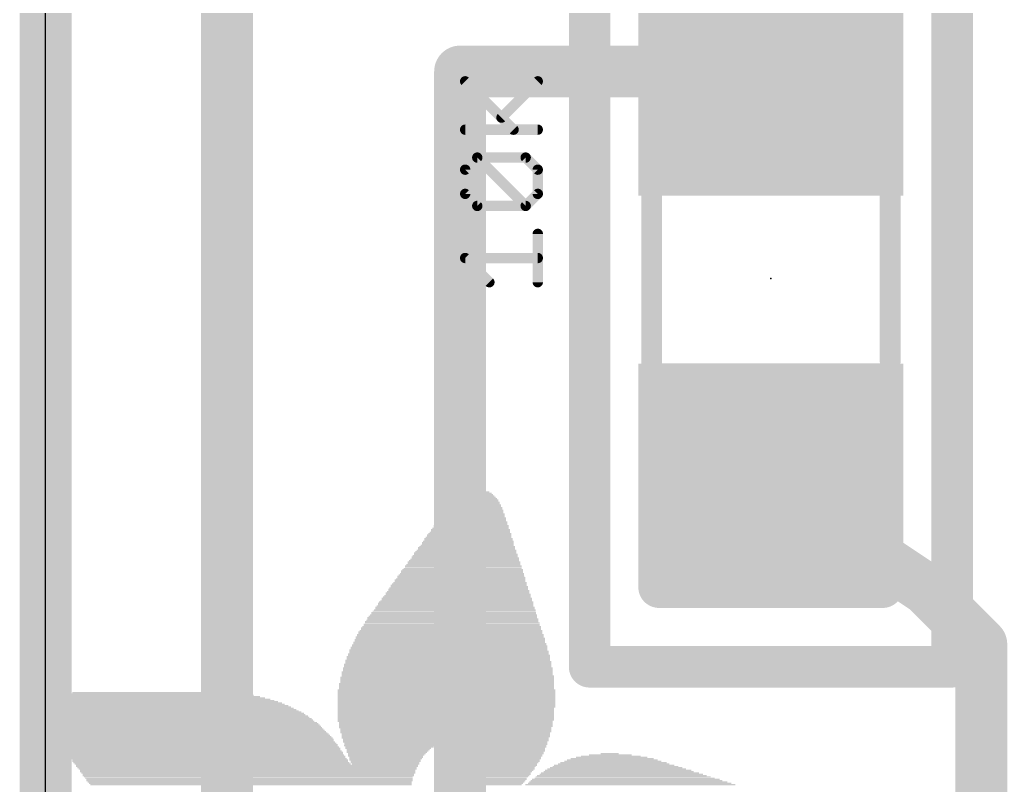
# Model space of a CAD drawing. Extents: x -0.1 to 23, y -0.1 to 20.4.
# Drawn here: x -0.127 to 4.715, y 7.42 to 11.176 of the extents above; entities that cross this region are included whole.
import ezdxf

# ---------------------------------------------------------------- set-up
doc = ezdxf.new("R2010")
doc.units = 0
for name, color, linetype in [('1', 12, 'CONTINUOUS'), ('16', 132, 'CONTINUOUS'), ('20', 53, 'CONTINUOUS'), ('21', 40, 'CONTINUOUS'), ('23', 53, 'CONTINUOUS'), ('27', 253, 'CONTINUOUS'), ('51', 253, 'CONTINUOUS')]:
    doc.layers.add(name, color=color, linetype=linetype)

# ---------------------------------------------------------------- blocks, each defined once
blk = doc.blocks.new('RECT')
blk.add_solid([(-0.5, -0.5), (0.5, -0.5), (-0.5, 0.5), (0.5, 0.5)])
blk = doc.blocks.new('RECT192000X208000R17')
at = {"const_width": 0.102}
blk.add_lwpolyline([(0.549, -0.548), (0.549, 0.548, 0.4142), (0.498, 0.599), (-0.498, 0.599, 0.4142), (-0.549, 0.548), (-0.549, -0.548, 0.4142), (-0.498, -0.599), (0.498, -0.599, 0.4142)], format="xyb", close=True, dxfattribs=at)
blk.add_solid([(-0.5234, -0.5734), (0.5234, -0.5734), (-0.5234, 0.5734), (0.5234, 0.5734)])

msp = doc.modelspace()

# ---------------------------------------------------------------- linework, layer by layer
at = {"layer": '1', "const_width": 0.254}
for points in [[(3.556, 12.7), (3.556, 10.922)], [(0.889, 11.938), (0.889, 7.239)], [(3.556, 10.922), (2.032, 10.922)], [(2.032, 10.922), (2.032, 6.985)], [(4.318, 8.382), (3.556, 8.89)], [(4.588, 8.112), (4.318, 8.382)], [(4.588, 6.858), (4.588, 8.112)]]:
    msp.add_lwpolyline(points, dxfattribs=at)
at = {"layer": '1', "const_width": 0.127}
for points in [[(2.032, 10.9855, 1), (2.032, 10.8585)], [(2.0955, 10.922, 1), (1.9685, 10.922)], [(3.556, 10.8585, 1), (3.556, 10.9855)], [(3.4925, 10.922, 1), (3.6195, 10.922)], [(3.5912, 8.9428, 1), (3.5208, 8.8372)], [(4.3629, 8.4269, 1), (4.2731, 8.3371)], [(4.2828, 8.3292, 1), (4.3532, 8.4348)], [(4.6515, 8.112, 1), (4.5245, 8.112)], [(4.5431, 8.0671, 1), (4.6329, 8.1569)]]:
    msp.add_lwpolyline(points, format="xyb", dxfattribs=at)
at = {"layer": '16', "const_width": 0.254}
msp.add_lwpolyline([(0, 0), (0, 20.32)], dxfattribs=at)
at = {"layer": '20'}
msp.add_line((0, 2.54), (0, 17.78), dxfattribs=at)
at = {"layer": '21', "const_width": 0.2032}
for points in [[(2.667, 8.001), (2.667, 11.811)], [(4.445, 11.811), (4.445, 8.001)], [(4.445, 8.001), (2.667, 8.001)]]:
    msp.add_lwpolyline(points, dxfattribs=at)
at = {"layer": '21', "const_width": 0.1016}
for points in [[(2.667, 8.0518, 1), (2.667, 7.9502)], [(4.445, 7.9502, 1), (4.445, 8.0518)], [(2.6162, 8.001, 1), (2.7178, 8.001)], [(4.3942, 8.001, 1), (4.4958, 8.001)]]:
    msp.add_lwpolyline(points, format="xyb", dxfattribs=at)
at = {"layer": '23'}
msp.add_point((3.556, 9.906), dxfattribs=at)
at = {"layer": '27', "const_width": 0.0508}
for points in [[(2.2944, 10.6366), (2.0571, 10.8739)], [(2.2351, 10.6959), (2.413, 10.8739)], [(2.0571, 10.6366), (2.413, 10.6366)], [(2.0571, 10.4403), (2.1164, 10.4997)], [(2.1164, 10.4997), (2.3537, 10.4997)], [(2.3537, 10.2624), (2.1164, 10.4997)], [(2.3537, 10.4997), (2.413, 10.4403)], [(2.0571, 10.3217), (2.0571, 10.4403)], [(2.413, 10.4403), (2.413, 10.3217)], [(2.1164, 10.2624), (2.0571, 10.3217)], [(2.413, 10.3217), (2.3537, 10.2624)], [(2.3537, 10.2624), (2.1164, 10.2624)], [(2.413, 9.8882), (2.413, 10.1254)], [(2.1757, 9.8882), (2.0571, 10.0068)], [(2.0571, 10.0068), (2.413, 10.0068)]]:
    msp.add_lwpolyline(points, dxfattribs=at)
at = {"layer": '27', "const_width": 0.0254}
for points in [[(2.0661, 10.8828, 1), (2.0481, 10.8649)], [(2.422, 10.8649, 1), (2.404, 10.8828)], [(2.2261, 10.7049, 1), (2.244, 10.6869)], [(2.0571, 10.6493, 1), (2.0571, 10.6239)], [(2.2854, 10.6276, 1), (2.3033, 10.6456)], [(2.413, 10.6239, 1), (2.413, 10.6493)], [(2.1164, 10.5124, 1), (2.1164, 10.487)], [(2.1254, 10.5086, 1), (2.1074, 10.4907)], [(2.1254, 10.4907, 1), (2.1074, 10.5086)], [(2.3627, 10.5086, 1), (2.3447, 10.4907)], [(2.3537, 10.487, 1), (2.3537, 10.5124)], [(2.0698, 10.4403, 1), (2.0444, 10.4403)], [(2.0481, 10.4493, 1), (2.0661, 10.4314)], [(2.4257, 10.4403, 1), (2.4003, 10.4403)], [(2.404, 10.4314, 1), (2.422, 10.4493)], [(2.0661, 10.3307, 1), (2.0481, 10.3127)], [(2.0444, 10.3217, 1), (2.0698, 10.3217)], [(2.4003, 10.3217, 1), (2.4257, 10.3217)], [(2.422, 10.3127, 1), (2.404, 10.3307)], [(2.1164, 10.2751, 1), (2.1164, 10.2497)], [(2.1074, 10.2534, 1), (2.1254, 10.2714)], [(2.3447, 10.2714, 1), (2.3627, 10.2534)], [(2.3447, 10.2534, 1), (2.3627, 10.2714)], [(2.3537, 10.2497, 1), (2.3537, 10.2751)], [(2.4257, 10.1254, 1), (2.4003, 10.1254)], [(2.0661, 10.0158, 1), (2.0481, 9.9978)], [(2.0571, 10.0195, 1), (2.0571, 9.9941)], [(2.413, 9.9941, 1), (2.413, 10.0195)], [(2.1668, 9.8792, 1), (2.1847, 9.8972)], [(2.4003, 9.8882, 1), (2.4257, 9.8882)]]:
    msp.add_lwpolyline(points, format="xyb", dxfattribs=at)
at = {"layer": '51', "const_width": 0.1016}
for points in [[(2.971, 9.496), (2.971, 10.316)], [(4.141, 9.496), (4.141, 10.316)]]:
    msp.add_lwpolyline(points, dxfattribs=at)
at = {"layer": '51', "const_width": 0.0508}
for points in [[(2.9964, 10.316, 1), (2.9456, 10.316)], [(4.1664, 10.316, 1), (4.1156, 10.316)], [(2.9456, 9.496, 1), (2.9964, 9.496)], [(4.1156, 9.496, 1), (4.1664, 9.496)]]:
    msp.add_lwpolyline(points, format="xyb", dxfattribs=at)

# ---------------------------------------------------------------- block references
at = {"layer": '1', "rotation": 90}
for p in [(3.556, 10.922), (3.556, 8.89)]:
    msp.add_blockref('RECT192000X208000R17', p, dxfattribs=at)
at = {"layer": '21'}
for p, xscale, yscale in [((2.1082, 8.8582), 0.1334, 0.0063), ((2.105, 8.8646), 0.1016, 0.0064), ((2.1051, 8.871), 0.0635, 0.0063), ((2.1082, 8.8201), 0.2222, 0.0063), ((2.1082, 8.8138), 0.2222, 0.0064), ((2.1082, 8.8265), 0.2096, 0.0064), ((2.1082, 8.8329), 0.1968, 0.0063), ((2.1082, 8.8392), 0.1842, 0.0064), ((2.1082, 8.8456), 0.1714, 0.0063), ((2.1114, 8.8519), 0.1524, 0.0064), ((2.0987, 8.763), 0.2921, 0.0064), ((2.1019, 8.7694), 0.2857, 0.0063), ((2.1019, 8.7757), 0.2731, 0.0064), ((2.1019, 8.7884), 0.2603, 0.0064), ((2.1051, 8.782), 0.2667, 0.0063), ((2.105, 8.7948), 0.254, 0.0063), ((2.1051, 8.8011), 0.2413, 0.0064), ((2.1082, 8.8075), 0.235, 0.0063), ((2.0892, 8.7186), 0.3365, 0.0063), ((2.0923, 8.7249), 0.3302, 0.0064), ((2.0955, 8.7313), 0.3238, 0.0063), ((2.0955, 8.7439), 0.3112, 0.0063), ((2.0955, 8.7376), 0.3112, 0.0064), ((2.0987, 8.7503), 0.3048, 0.0064), ((2.0987, 8.7567), 0.2921, 0.0063), ((2.0828, 8.6741), 0.3874, 0.0064), ((2.0828, 8.6677), 0.3874, 0.0063), ((2.0828, 8.6805), 0.3746, 0.0063), ((2.0859, 8.6932), 0.3683, 0.0063), ((2.0859, 8.6868), 0.3683, 0.0064), ((2.086, 8.6995), 0.3556, 0.0064), ((2.0892, 8.7058), 0.3493, 0.0063), ((2.0924, 8.7122), 0.3429, 0.0064), ((2.0733, 8.617), 0.4445, 0.0063), ((2.0733, 8.6296), 0.4318, 0.0063), ((2.0733, 8.6233), 0.4318, 0.0064), ((2.0733, 8.636), 0.4191, 0.0064), ((2.0764, 8.6487), 0.4127, 0.0064), ((2.0764, 8.6424), 0.4127, 0.0063), ((2.0796, 8.6551), 0.4064, 0.0063), ((2.0796, 8.6614), 0.3937, 0.0064), ((2.0638, 8.5725), 0.4889, 0.0064), ((2.0638, 8.5852), 0.4763, 0.0064), ((2.0638, 8.5789), 0.4763, 0.0063), ((2.067, 8.5915), 0.4699, 0.0063), ((2.0669, 8.5979), 0.4572, 0.0064), ((2.0701, 8.6106), 0.4508, 0.0064), ((2.0701, 8.6043), 0.4508, 0.0063), ((2.0511, 8.5217), 0.5397, 0.0064), ((2.0542, 8.5281), 0.5334, 0.0063), ((2.0543, 8.5408), 0.5207, 0.0063), ((2.0574, 8.5344), 0.527, 0.0064), ((2.0574, 8.5471), 0.5144, 0.0064), ((2.0574, 8.5598), 0.5016, 0.0064), ((2.0606, 8.5534), 0.508, 0.0063), ((2.0606, 8.5662), 0.4953, 0.0063), ((2.0415, 8.4709), 0.5969, 0.0064), ((2.0447, 8.4772), 0.5906, 0.0063), ((2.0447, 8.4836), 0.5778, 0.0064), ((2.0478, 8.4963), 0.5715, 0.0064), ((2.0478, 8.49), 0.5715, 0.0063), ((2.0479, 8.5027), 0.5588, 0.0063), ((2.0511, 8.5153), 0.5525, 0.0063), ((2.0511, 8.509), 0.5525, 0.0064), ((2.032, 8.4265), 0.6414, 0.0063), ((2.0352, 8.4328), 0.635, 0.0064), ((2.0383, 8.4391), 0.6287, 0.0063), ((2.0352, 8.4455), 0.6223, 0.0064), ((2.0383, 8.4519), 0.6159, 0.0063), ((2.0415, 8.4582), 0.6096, 0.0064), ((2.0415, 8.4646), 0.5969, 0.0063), ((2.0225, 8.382), 0.6858, 0.0064), ((2.0257, 8.3757), 0.6921, 0.0063), ((2.0257, 8.3884), 0.6795, 0.0063), ((2.0257, 8.401), 0.6667, 0.0063), ((2.0289, 8.3947), 0.6731, 0.0064), ((2.0288, 8.4074), 0.6604, 0.0064), ((2.032, 8.4138), 0.654, 0.0063), ((2.032, 8.4201), 0.6414, 0.0064), ((2.0161, 8.3376), 0.7366, 0.0063), ((2.0161, 8.3312), 0.7366, 0.0064), ((2.0162, 8.3439), 0.7239, 0.0064), ((2.0193, 8.3503), 0.7176, 0.0063), ((2.0193, 8.3629), 0.7048, 0.0063), ((2.0225, 8.3566), 0.7112, 0.0064), ((2.0225, 8.3693), 0.6985, 0.0064), ((2.0066, 8.2804), 0.7938, 0.0064), ((2.0066, 8.2931), 0.781, 0.0064), ((2.0066, 8.2867), 0.781, 0.0063), ((2.0066, 8.2995), 0.7684, 0.0063), ((2.0098, 8.3122), 0.762, 0.0063), ((2.0098, 8.3058), 0.762, 0.0064), ((2.013, 8.3185), 0.7557, 0.0064), ((2.013, 8.3248), 0.7429, 0.0063), ((1.9939, 8.2296), 0.8446, 0.0064), ((1.9939, 8.2423), 0.8318, 0.0064), ((1.9971, 8.236), 0.8382, 0.0063), ((1.997, 8.2486), 0.8255, 0.0063), ((2.0003, 8.255), 0.8191, 0.0064), ((2.0003, 8.2677), 0.8065, 0.0064), ((2.0003, 8.2614), 0.8065, 0.0063), ((2.0034, 8.2741), 0.8001, 0.0063), ((1.9876, 8.1915), 0.8827, 0.0064), ((1.9876, 8.1852), 0.8827, 0.0063), ((1.9908, 8.1979), 0.8763, 0.0063), ((1.9907, 8.2105), 0.8636, 0.0063), ((1.9907, 8.2042), 0.8636, 0.0064), ((1.9939, 8.2169), 0.8572, 0.0064), ((1.9908, 8.2233), 0.8509, 0.0063), ((1.9812, 8.1343), 0.9334, 0.0063), ((1.9812, 8.1471), 0.9208, 0.0063), ((1.9844, 8.1407), 0.9271, 0.0064), ((1.9844, 8.1598), 0.9144, 0.0063), ((1.9844, 8.1534), 0.9144, 0.0064), ((1.9844, 8.1724), 0.9017, 0.0063), ((1.9844, 8.1661), 0.9017, 0.0064), ((1.9876, 8.1788), 0.8953, 0.0064), ((1.9748, 8.0836), 0.9715, 0.0063), ((1.978, 8.0962), 0.9652, 0.0063), ((1.978, 8.0899), 0.9652, 0.0064), ((1.9781, 8.109), 0.9525, 0.0063), ((1.9812, 8.1026), 0.9588, 0.0064), ((1.978, 8.1217), 0.9398, 0.0063), ((1.9812, 8.1153), 0.9462, 0.0064), ((1.9812, 8.128), 0.9334, 0.0064), ((1.9748, 8.0518), 0.9969, 0.0064), ((1.9748, 8.0455), 0.9969, 0.0063), ((1.9748, 8.0391), 0.9969, 0.0064), ((1.9748, 8.0645), 0.9843, 0.0064), ((1.978, 8.0582), 0.9906, 0.0063), ((1.9781, 8.0772), 0.9779, 0.0064), ((1.9781, 8.0709), 0.9779, 0.0063), ((1.9717, 7.9947), 1.0287, 0.0063), ((1.9717, 7.9883), 1.0287, 0.0064), ((1.9717, 8.0137), 1.016, 0.0064), ((1.9717, 8.0074), 1.016, 0.0063), ((1.9717, 8.001), 1.016, 0.0064), ((1.9748, 8.0264), 1.0097, 0.0064), ((1.9748, 8.0201), 1.0097, 0.0063), ((1.9717, 8.0328), 1.0033, 0.0063), ((1.9685, 7.9502), 1.0478, 0.0064), ((1.9685, 7.9439), 1.0478, 0.0063), ((1.9685, 7.9756), 1.035, 0.0064), ((1.9685, 7.9693), 1.035, 0.0063), ((1.9685, 7.9629), 1.035, 0.0064), ((1.9717, 7.9566), 1.0414, 0.0063), ((1.9717, 7.982), 1.0287, 0.0063), ((1.9654, 7.9184), 1.0541, 0.0063), ((1.9654, 7.9121), 1.0541, 0.0064), ((1.9654, 7.9058), 1.0541, 0.0063), ((1.9654, 7.8994), 1.0541, 0.0064), ((1.9654, 7.8931), 1.0541, 0.0063), ((1.9685, 7.9375), 1.0478, 0.0064), ((1.9685, 7.9312), 1.0478, 0.0063), ((1.9685, 7.9248), 1.0478, 0.0064), ((0.581, 7.8422), 1.0414, 0.0063), ((0.5715, 7.8486), 1.0096, 0.0064), ((0.5652, 7.855), 0.9715, 0.0063), ((0.5556, 7.8613), 0.9271, 0.0064), ((0.543, 7.8677), 0.8763, 0.0063), ((0.5271, 7.874), 0.7937, 0.0064), ((1.9653, 7.8867), 1.0668, 0.0064), ((1.9653, 7.8803), 1.0668, 0.0063), ((1.9653, 7.874), 1.0668, 0.0064), ((1.9653, 7.8677), 1.0668, 0.0063), ((1.9653, 7.8613), 1.0668, 0.0064), ((1.9653, 7.855), 1.0668, 0.0063), ((1.9653, 7.8486), 1.0668, 0.0064), ((1.9653, 7.8422), 1.0668, 0.0063), ((0.6223, 7.7978), 1.1874, 0.0064), ((0.6191, 7.8042), 1.1684, 0.0063), ((0.6065, 7.8169), 1.1303, 0.0063), ((0.6159, 7.8105), 1.1493, 0.0064), ((0.6033, 7.8232), 1.1113, 0.0064), ((0.5874, 7.8359), 1.0668, 0.0064), ((0.5969, 7.8296), 1.0858, 0.0063), ((1.9653, 7.8359), 1.0668, 0.0064), ((1.9653, 7.8296), 1.0668, 0.0063), ((1.9653, 7.8232), 1.0668, 0.0064), ((1.9653, 7.8169), 1.0668, 0.0063), ((1.9653, 7.8105), 1.0668, 0.0064), ((1.9653, 7.8042), 1.0668, 0.0063), ((1.9622, 7.7978), 1.0605, 0.0064), ((0.6604, 7.747), 1.289, 0.0064), ((0.6541, 7.7534), 1.2763, 0.0063), ((0.6381, 7.7788), 1.2319, 0.0063), ((0.6445, 7.7724), 1.2446, 0.0064), ((0.6477, 7.7661), 1.251, 0.0063), ((0.6541, 7.7597), 1.2637, 0.0064), ((0.635, 7.7851), 1.2128, 0.0064), ((0.6287, 7.7915), 1.2001, 0.0063), ((1.9622, 7.7915), 1.0605, 0.0063), ((1.9622, 7.7851), 1.0605, 0.0064), ((1.9622, 7.7788), 1.0605, 0.0063), ((1.9622, 7.7724), 1.0605, 0.0064), ((1.9622, 7.7661), 1.0605, 0.0063), ((1.9622, 7.7597), 1.0605, 0.0064), ((1.9622, 7.7534), 1.0605, 0.0063), ((1.9622, 7.747), 1.0605, 0.0064), ((0.6636, 7.7407), 1.2954, 0.0063), ((0.6668, 7.7343), 1.3017, 0.0064), ((0.6731, 7.728), 1.3144, 0.0063), ((0.6794, 7.7216), 1.3145, 0.0064), ((0.6826, 7.7153), 1.3208, 0.0063), ((0.6858, 7.7089), 1.3272, 0.0064), ((0.689, 7.7026), 1.3335, 0.0063), ((0.6954, 7.6962), 1.3335, 0.0064), ((1.9622, 7.7407), 1.0605, 0.0063), ((1.959, 7.7343), 1.0541, 0.0064), ((1.9622, 7.728), 1.0477, 0.0063), ((1.9622, 7.7216), 1.0477, 0.0064), ((1.9622, 7.7153), 1.0477, 0.0063), ((1.9622, 7.7089), 1.0477, 0.0064), ((1.959, 7.7026), 1.0414, 0.0063), ((1.9622, 7.6962), 1.0351, 0.0064), ((0.6985, 7.6899), 1.3398, 0.0063), ((0.7049, 7.6835), 1.3399, 0.0064), ((0.708, 7.6772), 1.3462, 0.0063), ((0.7144, 7.6708), 1.3462, 0.0064), ((0.7176, 7.6645), 1.3525, 0.0063), ((0.7239, 7.6581), 1.3526, 0.0064), ((0.7271, 7.6518), 1.3589, 0.0063), ((1.9622, 7.6899), 1.0351, 0.0063), ((1.9622, 7.6835), 1.0351, 0.0064), ((1.959, 7.6772), 1.0287, 0.0063), ((1.9622, 7.6708), 1.0223, 0.0064), ((1.9622, 7.6645), 1.0223, 0.0063), ((1.9622, 7.6581), 1.0223, 0.0064), ((1.959, 7.6518), 1.016, 0.0063), ((0.7335, 7.6454), 1.3589, 0.0064), ((0.7366, 7.6391), 1.3526, 0.0063), ((0.7429, 7.6327), 1.3525, 0.0064), ((0.7462, 7.6264), 1.3589, 0.0063), ((0.7525, 7.62), 1.3589, 0.0064), ((0.7557, 7.6137), 1.3525, 0.0063), ((0.7589, 7.6073), 1.3589, 0.0064), ((0.7651, 7.601), 1.3589, 0.0063), ((1.9622, 7.6454), 1.0097, 0.0064), ((1.9622, 7.6391), 1.0097, 0.0063), ((1.959, 7.6327), 1.0033, 0.0064), ((1.9622, 7.6264), 0.9969, 0.0063), ((1.9622, 7.62), 0.9969, 0.0064), ((1.959, 7.6137), 0.9906, 0.0063), ((1.6859, 7.6073), 0.4318, 0.0064), ((1.6796, 7.601), 0.4191, 0.0063), ((2.2003, 7.6073), 0.508, 0.0064), ((2.2003, 7.601), 0.4953, 0.0063), ((0.7684, 7.5946), 1.3525, 0.0064), ((0.7747, 7.5883), 1.3526, 0.0063), ((0.7779, 7.5819), 1.3589, 0.0064), ((0.7811, 7.5756), 1.3525, 0.0063), ((0.7874, 7.5692), 1.3526, 0.0064), ((0.7906, 7.5629), 1.3589, 0.0063), ((0.7938, 7.5565), 1.3525, 0.0064), ((1.6796, 7.5946), 0.4064, 0.0064), ((1.6764, 7.5883), 0.4, 0.0063), ((1.6733, 7.5819), 0.3937, 0.0064), ((1.6732, 7.5756), 0.381, 0.0063), ((1.6701, 7.5692), 0.3747, 0.0064), ((1.6669, 7.5629), 0.3683, 0.0063), ((1.6701, 7.5565), 0.3619, 0.0064), ((2.2035, 7.5946), 0.4889, 0.0064), ((2.2066, 7.5883), 0.4826, 0.0063), ((2.2067, 7.5819), 0.4699, 0.0064), ((2.2067, 7.5756), 0.4699, 0.0063), ((2.2066, 7.5692), 0.4572, 0.0064), ((2.2098, 7.5629), 0.4508, 0.0063), ((2.2067, 7.5565), 0.4445, 0.0064), ((2.775, 7.5565), 0.3493, 0.0064), ((2.7717, 7.5629), 0.2921, 0.0063), ((2.7686, 7.5692), 0.2096, 0.0064), ((2.7654, 7.5756), 0.0889, 0.0063), ((0.8001, 7.5502), 1.3526, 0.0063), ((0.8065, 7.5438), 1.3525, 0.0064), ((0.8065, 7.5375), 1.3525, 0.0063), ((0.8128, 7.5311), 1.3526, 0.0064), ((0.8192, 7.5248), 1.3525, 0.0063), ((0.9874, 7.5184), 1.6764, 0.0064), ((0.9874, 7.5121), 1.6764, 0.0063), ((0.9875, 7.5057), 1.6637, 0.0064), ((1.6669, 7.5502), 0.3556, 0.0063), ((1.6637, 7.5438), 0.3492, 0.0064), ((1.6669, 7.5375), 0.3429, 0.0063), ((1.6637, 7.5311), 0.3366, 0.0064), ((1.6669, 7.5248), 0.3302, 0.0063), ((2.2067, 7.5502), 0.4445, 0.0063), ((2.2066, 7.5438), 0.4318, 0.0064), ((2.2066, 7.5375), 0.4318, 0.0063), ((2.2035, 7.5311), 0.4255, 0.0064), ((2.2035, 7.5248), 0.4127, 0.0063), ((2.2035, 7.5184), 0.4127, 0.0064), ((2.2003, 7.5121), 0.4064, 0.0063), ((2.1971, 7.5057), 0.4, 0.0064), ((2.7972, 7.5057), 0.6477, 0.0064), ((2.794, 7.5121), 0.616, 0.0063), ((2.7877, 7.5184), 0.5905, 0.0064), ((2.7845, 7.5248), 0.5461, 0.0063), ((2.7845, 7.5311), 0.5207, 0.0064), ((2.7813, 7.5375), 0.4762, 0.0063), ((2.7782, 7.5438), 0.4445, 0.0064), ((2.7781, 7.5502), 0.4064, 0.0063), ((0.9906, 7.4994), 1.6574, 0.0063), ((0.9906, 7.493), 1.6446, 0.0064), ((0.9906, 7.4867), 1.6446, 0.0063), ((0.9938, 7.4803), 1.6383, 0.0064), ((0.9938, 7.474), 1.6256, 0.0063), ((0.9938, 7.4676), 1.6256, 0.0064), ((0.9938, 7.4613), 1.6129, 0.0063), ((0.997, 7.4549), 1.6065, 0.0064), ((2.1971, 7.4994), 0.4, 0.0063), ((2.1971, 7.493), 0.3874, 0.0064), ((2.1939, 7.4867), 0.381, 0.0063), ((2.1907, 7.4803), 0.3747, 0.0064), ((2.1907, 7.474), 0.3747, 0.0063), ((2.1875, 7.4676), 0.3683, 0.0064), ((2.1844, 7.4613), 0.362, 0.0063), ((2.1812, 7.4549), 0.3556, 0.0064), ((2.8384, 7.4549), 0.8827, 0.0064), ((2.8321, 7.4613), 0.8572, 0.0063), ((2.8258, 7.4676), 0.8319, 0.0064), ((2.8226, 7.474), 0.8001, 0.0063), ((2.8163, 7.4803), 0.7747, 0.0064), ((2.8099, 7.4867), 0.7366, 0.0063), ((2.8067, 7.493), 0.7176, 0.0064), ((2.8004, 7.4994), 0.6795, 0.0063), ((1.0001, 7.4486), 1.6002, 0.0063), ((1.0001, 7.4422), 1.6002, 0.0064), ((1.0002, 7.4359), 1.5875, 0.0063), ((1.0033, 7.4295), 1.5812, 0.0064), ((1.0065, 7.4232), 1.5748, 0.0063), ((2.1812, 7.4486), 0.3556, 0.0063), ((2.1781, 7.4422), 0.3493, 0.0064), ((2.1749, 7.4359), 0.3429, 0.0063), ((2.1717, 7.4295), 0.3366, 0.0064), ((2.1685, 7.4232), 0.3302, 0.0063), ((2.8671, 7.4232), 1.0287, 0.0063), ((2.8639, 7.4295), 0.9969, 0.0064), ((2.8575, 7.4359), 0.9716, 0.0063), ((2.848, 7.4422), 0.9398, 0.0064), ((2.8448, 7.4486), 0.9208, 0.0063)]:
    msp.add_blockref('RECT', p, dxfattribs=dict(at, xscale=xscale, yscale=yscale))
at = {"layer": '51', "xscale": 0.65, "yscale": 1.3, "rotation": 90}
for p in [(3.556, 10.6374), (3.556, 9.1642)]:
    msp.add_blockref('RECT', p, dxfattribs=at)

doc.saveas('drawing.dxf')
